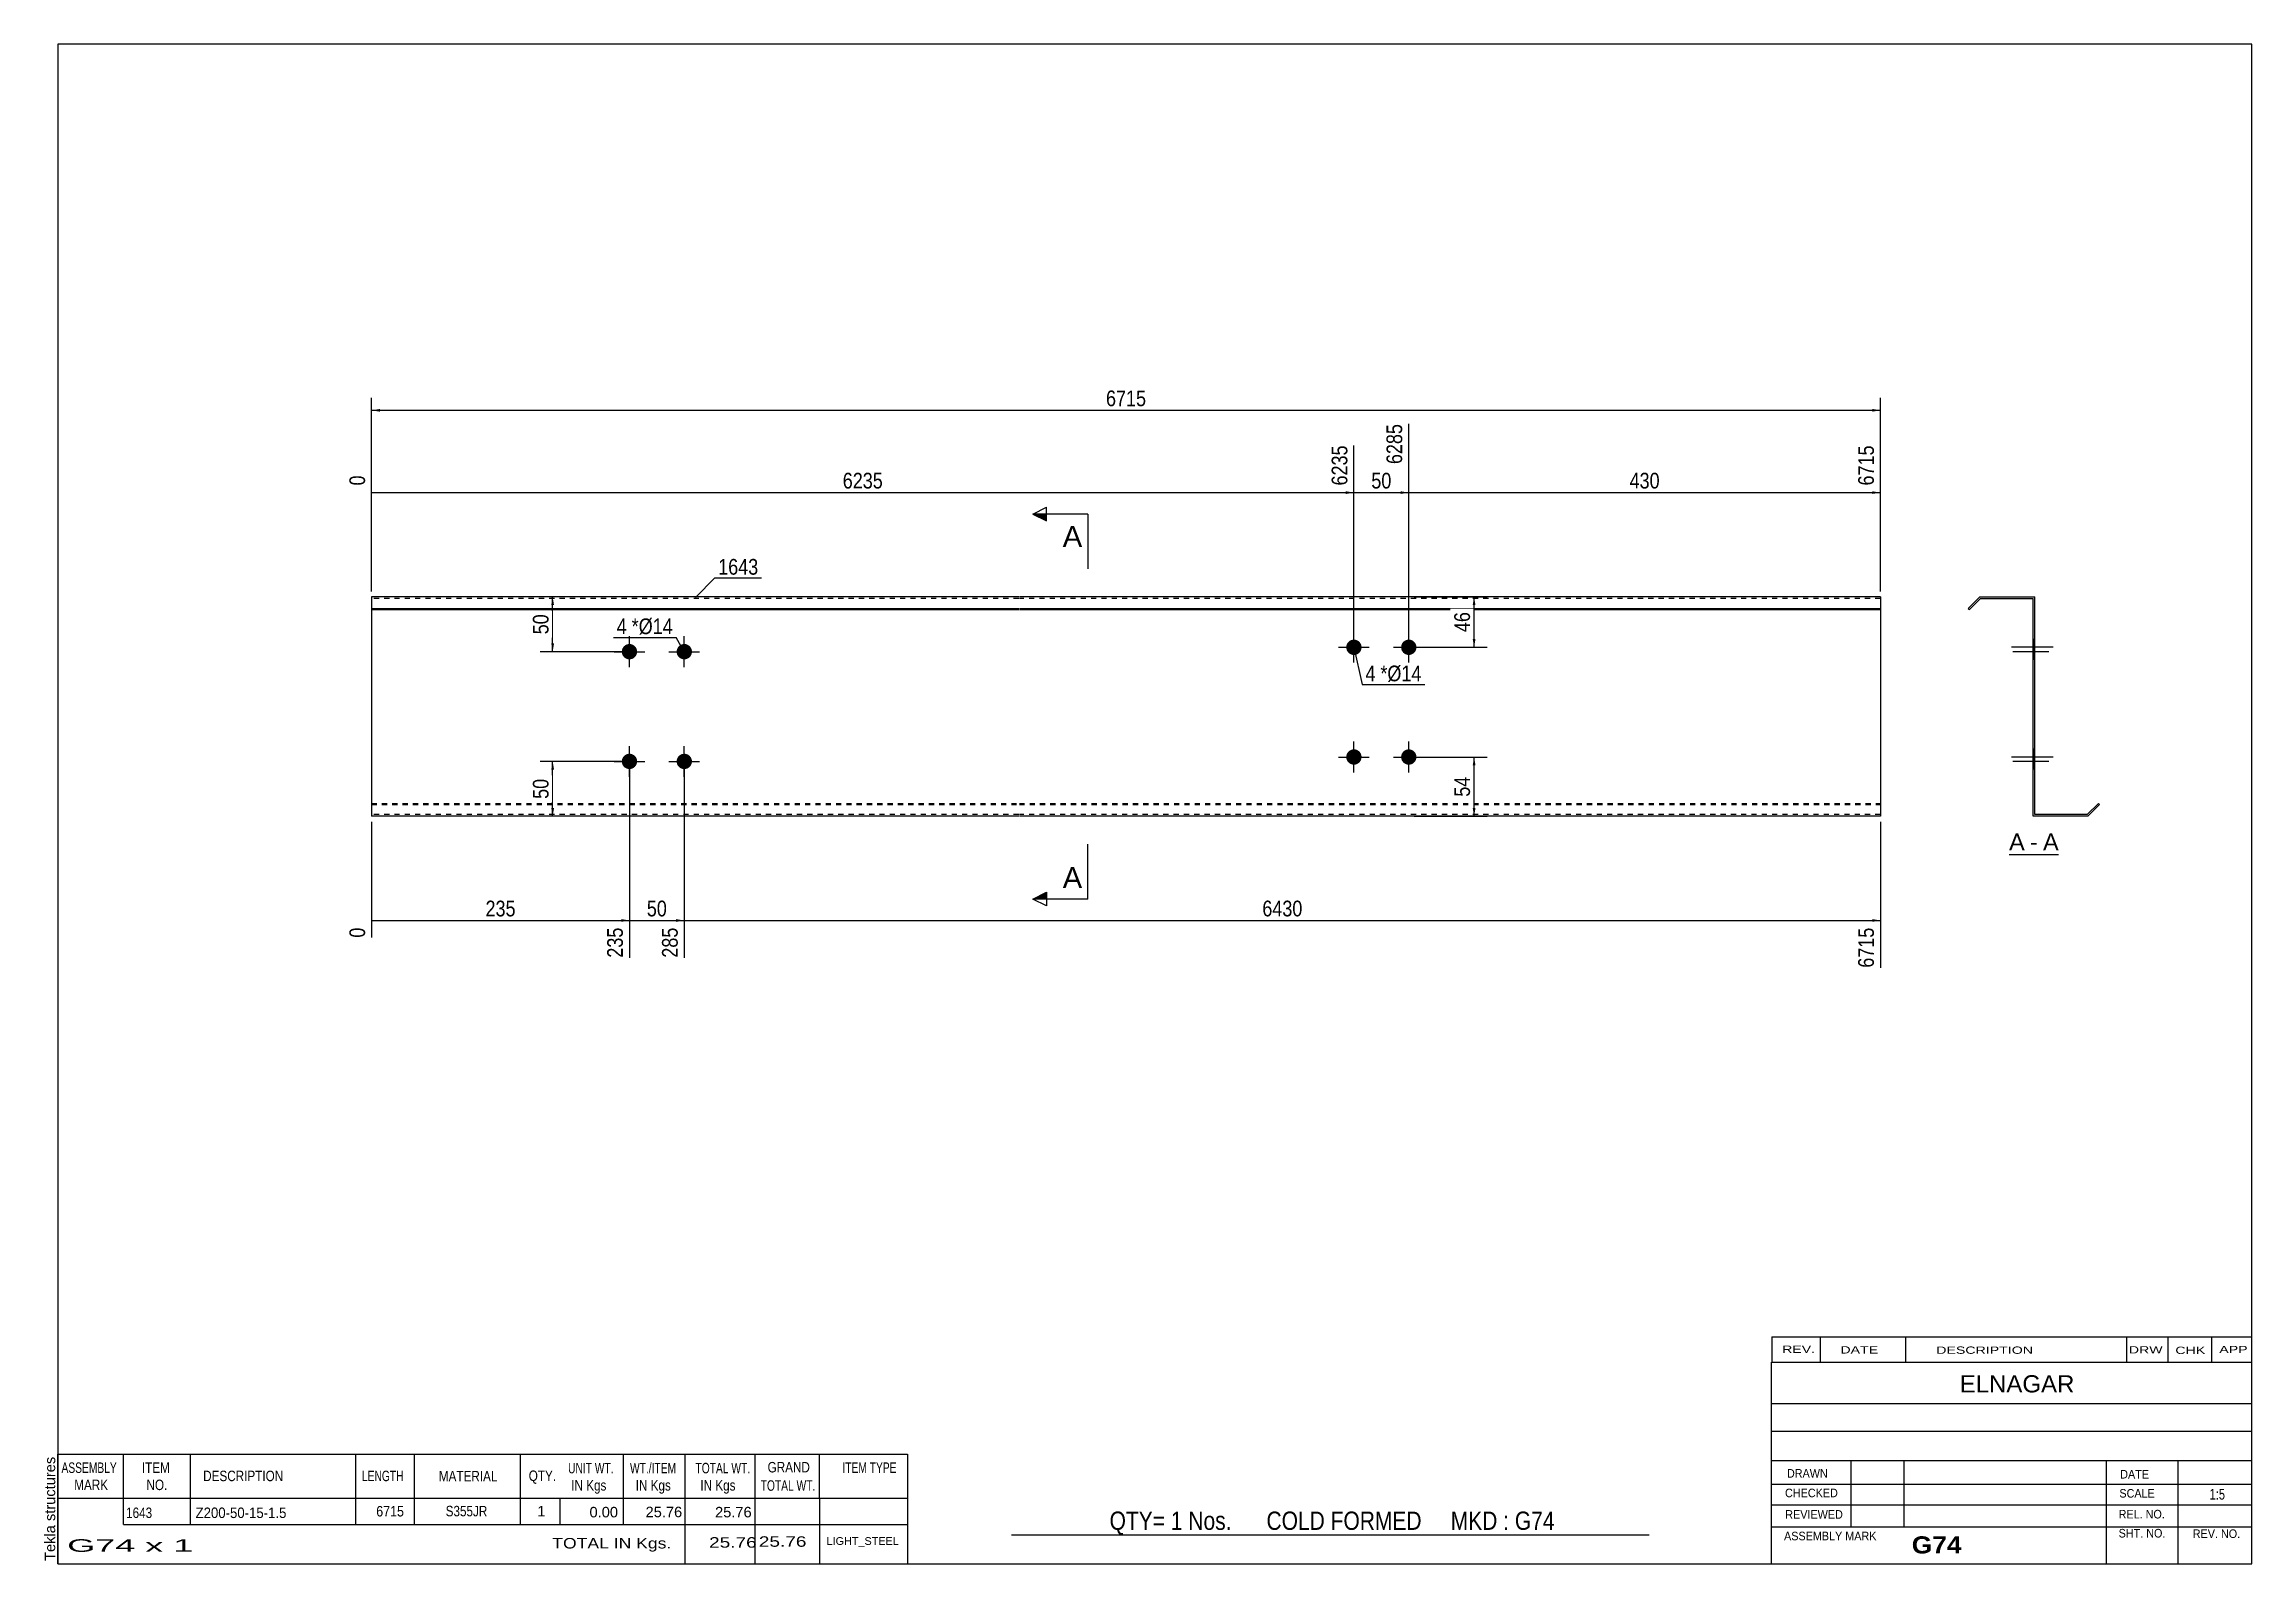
# Model space of a CAD drawing. Header units: millimetres. Extents: x -60 to 343, y -156 to 121.
import ezdxf

# ---------------------------------------------------------------- set-up
doc = ezdxf.new("R2010")
doc.units = ezdxf.units.MM
doc.linetypes.add('DXK_LINE_DOT1', pattern=[1.8814, 0.9407, -0.9407])
doc.styles.add('Arial', font='ARIAL.TTF', dxfattribs={"height": 0.2})
doc.styles.add('Arial Bold', font='ARIALBD.TTF', dxfattribs={"height": 0.2})
doc.styles.add('Arial Narrow', font='ARIALN.TTF', dxfattribs={"height": 0.2})

# ---------------------------------------------------------------- blocks, each defined once
blk = doc.blocks.new('Unknown-629093257-1433')
at = {"color": 5, "linetype": 'Continuous'}
for p, q in [((342.8, 120.75), (-57.2, 120.75)), ((-57.2, 120.75), (-57.2, -156.25)), ((342.8, -156.25), (342.8, 120.75)), ((-57.2, -156.25), (342.8, -156.25))]:
    blk.add_line(p, q, dxfattribs=at)
at = {"color": 174, "linetype": 'Continuous', "style": 'Arial'}
blk.add_text('Tekla structures', height=1.9102, rotation=90, dxfattribs=at).set_placement((-57.7, -155.75))
blk = doc.blocks.new('Unknown-629093257-12 - 1224')
at = {"color": 7, "linetype": 'Continuous'}
blk.add_line((298.54, -26.95), (307.57, -26.95), dxfattribs=at)
at = {"color": 0, "linetype": 'Continuous'}
blk.add_wipeout([(301.39, -26.2), (301.39, -23), (298.54, -23), (298.54, -26.2)], dxfattribs=at)
blk.add_wipeout([(303.77, -26.2), (303.77, -23), (302.35, -23), (302.35, -26.2)], dxfattribs=at)
at = {"color": 96, "linetype": 'Continuous', "style": 'Arial'}
blk.add_text('A', height=3.06, dxfattribs=at).set_placement((298.54, -26.2))
at = {"color": 0, "linetype": 'Continuous'}
blk.add_wipeout([(307.57, -26.2), (307.57, -23), (304.73, -23), (304.73, -26.2)], dxfattribs=at)
at = {"color": 96, "linetype": 'Continuous', "style": 'Arial'}
for s, p in [('A', (304.73, -26.2)), ('-', (302.35, -26.2))]:
    blk.add_text(s, height=3.06, dxfattribs=at).set_placement(p)
blk = doc.blocks.new('Part-629093257-1218 - 1203')
at = {"color": 2, "linetype": 'Continuous'}
for p, q in [((0, 20), (0, -20)), ((117.99, 20), (0, 20)), ((0, 17.88), (117.99, 17.88)), ((0, 17.67), (117.99, 17.67)), ((275.09, 20), (118.09, 20)), ((118.09, 17.88), (275.09, 17.88)), ((118.09, 17.67), (275.09, 17.67)), ((275.09, 20), (275.09, -20)), ((117.99, -20), (0, -20)), ((275.09, -20), (118.09, -20))]:
    blk.add_line(p, q, dxfattribs=at)
at = {"color": 7, "linetype": 'DXK_LINE_DOT1'}
for p, q in [((117.99, 19.7), (0, 19.7)), ((275.09, 19.7), (118.09, 19.7)), ((0, -17.67), (117.99, -17.67)), ((0, -17.88), (117.99, -17.88)), ((117.99, -19.7), (0, -19.7)), ((118.09, -17.67), (275.09, -17.67)), ((118.09, -17.88), (275.09, -17.88)), ((275.09, -19.7), (118.09, -19.7))]:
    blk.add_line(p, q, dxfattribs=at)
blk = doc.blocks.new('Bolt-629093257-1219 - 1203')
at = {"linetype": 'Continuous'}
for points in [[(177.69, 10.8, -1), (180.49, 10.8, -1)], [(187.69, 10.8, -1), (190.49, 10.8, -1)], [(177.69, -9.2, -1), (180.49, -9.2, -1)], [(187.69, -9.2, -1), (190.49, -9.2, -1)]]:
    blk.add_hatch(color=3, dxfattribs=at).paths.add_polyline_path(points)
at = {"color": 3, "linetype": 'Continuous'}
for p, q in [((179.09, 8), (179.09, 13.6)), ((189.09, 8), (189.09, 13.6)), ((176.29, 10.8), (181.89, 10.8)), ((186.29, 10.8), (191.89, 10.8)), ((179.09, -12), (179.09, -6.4)), ((189.09, -12), (189.09, -6.4)), ((176.29, -9.2), (181.89, -9.2)), ((186.29, -9.2), (191.89, -9.2))]:
    blk.add_line(p, q, dxfattribs=at)
blk = doc.blocks.new('Bolt-629093257-1220 - 1203')
at = {"linetype": 'Continuous'}
for points in [[(45.6, 10, -1), (48.4, 10, -1)], [(55.6, 10, -1), (58.4, 10, -1)], [(45.6, -10, -1), (48.4, -10, -1)], [(55.6, -10, -1), (58.4, -10, -1)]]:
    blk.add_hatch(color=3, dxfattribs=at).paths.add_polyline_path(points)
at = {"color": 3, "linetype": 'Continuous'}
for p, q in [((47, 7.2), (47, 12.8)), ((57, 7.2), (57, 12.8)), ((44.2, 10), (49.8, 10)), ((54.2, 10), (59.8, 10)), ((47, -12.8), (47, -7.2)), ((57, -12.8), (57, -7.2)), ((44.2, -10), (49.8, -10)), ((54.2, -10), (59.8, -10))]:
    blk.add_line(p, q, dxfattribs=at)
blk = doc.blocks.new('Part-629093257-1226 - 1224')
at = {"color": 2, "linetype": 'Continuous'}
for p, q in [((293.21, 20), (291.09, 17.88)), ((291.09, 17.88), (291.3, 17.67)), ((291.3, 17.67), (293.33, 19.7)), ((293.21, 20), (303.21, 20)), ((293.33, 19.7), (302.91, 19.7)), ((302.91, -20), (302.91, 19.7)), ((303.21, -19.7), (303.21, 20)), ((312.91, -20), (302.91, -20)), ((312.78, -19.7), (303.21, -19.7)), ((312.78, -19.7), (314.82, -17.67)), ((312.91, -20), (315.03, -17.88)), ((315.03, -17.88), (314.82, -17.67))]:
    blk.add_line(p, q, dxfattribs=at)
blk = doc.blocks.new('Bolt-629093257-1227 - 1224')
at = {"linetype": 'Continuous'}
for points in [[(302.91, 12.2), (302.91, 9.4), (303.21, 9.4), (303.21, 12.2)], [(302.91, 12.2), (302.91, 9.4), (303.21, 9.4), (303.21, 12.2)], [(302.91, -7.8), (302.91, -10.6), (303.21, -10.6), (303.21, -7.8)], [(302.91, -7.8), (302.91, -10.6), (303.21, -10.6), (303.21, -7.8)]]:
    blk.add_hatch(color=3, dxfattribs=at).paths.add_polyline_path(points)
at = {"color": 3, "linetype": 'Continuous'}
for p, q in [((303.21, 12.2), (302.91, 12.2)), ((303.21, 12.2), (302.91, 12.2)), ((306.56, 10.8), (298.96, 10.8)), ((306.56, 10.8), (298.96, 10.8)), ((303.21, 9.4), (302.91, 9.4)), ((303.21, 9.4), (302.91, 9.4)), ((303.21, -7.8), (302.91, -7.8)), ((303.21, -7.8), (302.91, -7.8)), ((306.56, -9.2), (298.96, -9.2)), ((306.56, -9.2), (298.96, -9.2)), ((303.21, -10.6), (302.91, -10.6)), ((303.21, -10.6), (302.91, -10.6))]:
    blk.add_line(p, q, dxfattribs=at)
blk = doc.blocks.new('Bolt-629093257-1228 - 1224')
at = {"linetype": 'Continuous'}
for points in [[(302.91, 11.4), (302.91, 8.6), (303.21, 8.6), (303.21, 11.4)], [(302.91, 11.4), (302.91, 8.6), (303.21, 8.6), (303.21, 11.4)], [(302.91, -8.6), (302.91, -11.4), (303.21, -11.4), (303.21, -8.6)], [(302.91, -8.6), (302.91, -11.4), (303.21, -11.4), (303.21, -8.6)]]:
    blk.add_hatch(color=3, dxfattribs=at).paths.add_polyline_path(points)
at = {"color": 3, "linetype": 'Continuous'}
for p, q in [((305.81, 10), (299.21, 10)), ((305.81, 10), (299.21, 10)), ((303.21, 11.4), (302.91, 11.4)), ((303.21, 11.4), (302.91, 11.4)), ((303.21, 8.6), (302.91, 8.6)), ((303.21, 8.6), (302.91, 8.6)), ((305.81, -10), (299.21, -10)), ((305.81, -10), (299.21, -10)), ((303.21, -8.6), (302.91, -8.6)), ((303.21, -8.6), (302.91, -8.6)), ((303.21, -11.4), (302.91, -11.4)), ((303.21, -11.4), (302.91, -11.4))]:
    blk.add_line(p, q, dxfattribs=at)
blk = doc.blocks.new('StraightDimension-629093257-1235 - 1203')
at = {"linetype": 'Continuous'}
blk.add_hatch(color=7, dxfattribs=at).paths.add_polyline_path([(273.59, 39.25), (275.09, 39), (273.59, 38.75)])
at = {"color": 7, "linetype": 'Continuous'}
for p, q in [((189.09, 11.8), (189.09, 51.51)), ((275.09, 21), (275.09, 47.61)), ((189.09, 39), (275.09, 39))]:
    blk.add_line(p, q, dxfattribs=at)
at = {"color": 0, "linetype": 'Continuous'}
blk.add_wipeout([(274.49, 48.21), (270.29, 48.21), (270.29, 39.7), (274.49, 39.7)], dxfattribs=at)
at = {"color": 0}
blk.add_wipeout([(235.43, 39.15), (235.43, 43.35), (228.75, 43.35), (228.75, 39.15)], dxfattribs=at)
at = {"color": 3, "linetype": 'Continuous', "style": 'Arial Narrow'}
blk.add_text('6715', height=2.863, rotation=90.0002, dxfattribs=at).set_placement((273.89, 40.3))
at = {"color": 3, "style": 'Arial Narrow'}
blk.add_text('430', height=2.863, dxfattribs=at).set_placement((229.35, 39.75))
blk = doc.blocks.new('StraightDimension-629093257-1236 - 1203')
at = {"linetype": 'Continuous'}
blk.add_hatch(color=7, dxfattribs=at).paths.add_polyline_path([(187.59, 39.25), (189.09, 39), (187.59, 38.75)])
at = {"color": 7, "linetype": 'Continuous'}
for p, q in [((189.09, 11.8), (189.09, 51.51)), ((179.09, 11.8), (179.09, 47.61)), ((179.09, 39), (189.09, 39))]:
    blk.add_line(p, q, dxfattribs=at)
at = {"color": 0}
blk.add_wipeout([(186.52, 39.15), (186.52, 43.35), (181.66, 43.35), (181.66, 39.15)], dxfattribs=at)
at = {"color": 0, "linetype": 'Continuous'}
blk.add_wipeout([(188.49, 52.11), (184.29, 52.11), (184.29, 43.6), (188.49, 43.6)], dxfattribs=at)
at = {"color": 3, "linetype": 'Continuous', "style": 'Arial Narrow'}
blk.add_text('6285', height=2.863, rotation=90.0002, dxfattribs=at).set_placement((187.89, 44.2))
at = {"color": 3, "style": 'Arial Narrow'}
blk.add_text('50', height=2.863, dxfattribs=at).set_placement((182.26, 39.75))
blk = doc.blocks.new('StraightDimension-629093257-1237 - 1203')
at = {"linetype": 'Continuous'}
blk.add_hatch(color=7, dxfattribs=at).paths.add_polyline_path([(177.59, 39.25), (179.09, 39), (177.59, 38.75)])
at = {"color": 7, "linetype": 'Continuous'}
for p, q in [((179.09, 11.8), (179.09, 47.61)), ((0, 21), (0, 42.13)), ((0, 39), (179.09, 39))]:
    blk.add_line(p, q, dxfattribs=at)
at = {"color": 0, "linetype": 'Continuous'}
for points in [[(178.49, 48.21), (174.29, 48.21), (174.29, 39.7), (178.49, 39.7)], [(-0.6, 42.73), (-4.8, 42.73), (-4.8, 39.7), (-0.6, 39.7)]]:
    blk.add_wipeout(points, dxfattribs=at)
at = {"color": 0}
blk.add_wipeout([(93.8, 39.15), (93.8, 43.35), (85.29, 43.35), (85.29, 39.15)], dxfattribs=at)
at = {"color": 3, "linetype": 'Continuous', "style": 'Arial Narrow'}
for s, height, p in [('6235', 2.863, (177.89, 40.3)), ('0', 2.86, (-1.2, 40.3))]:
    blk.add_text(s, height=height, rotation=90.0002, dxfattribs=at).set_placement(p)
at = {"color": 3, "style": 'Arial Narrow'}
blk.add_text('6235', height=2.863, dxfattribs=at).set_placement((85.89, 39.75))
blk = doc.blocks.new('StraightDimension-629093257-1248 - 1203')
at = {"linetype": 'Continuous'}
blk.add_hatch(color=7, dxfattribs=at).paths.add_polyline_path([(273.59, -38.75), (275.09, -39), (273.59, -39.25)])
at = {"color": 7, "linetype": 'Continuous'}
for p, q in [((57, -11), (57, -45.78)), ((275.09, -21), (275.09, -47.61)), ((57, -39), (275.09, -39))]:
    blk.add_line(p, q, dxfattribs=at)
at = {"color": 0}
blk.add_wipeout([(170.3, -38.85), (170.3, -34.65), (161.79, -34.65), (161.79, -38.85)], dxfattribs=at)
at = {"color": 0, "linetype": 'Continuous'}
blk.add_wipeout([(274.49, -39.7), (270.29, -39.7), (270.29, -48.21), (274.49, -48.21)], dxfattribs=at)
at = {"color": 3, "style": 'Arial Narrow'}
blk.add_text('6430', height=2.863, dxfattribs=at).set_placement((162.39, -38.25))
at = {"color": 3, "linetype": 'Continuous', "style": 'Arial Narrow'}
blk.add_text('6715', height=2.863, rotation=90.0002, dxfattribs=at).set_placement((273.89, -47.61))
blk = doc.blocks.new('StraightDimension-629093257-1249 - 1203')
at = {"linetype": 'Continuous'}
blk.add_hatch(color=7, dxfattribs=at).paths.add_polyline_path([(55.5, -38.75), (57, -39), (55.5, -39.25)])
at = {"color": 7, "linetype": 'Continuous'}
for p, q in [((47, -11), (47, -45.78)), ((57, -11), (57, -45.78)), ((47, -39), (57, -39))]:
    blk.add_line(p, q, dxfattribs=at)
at = {"color": 0}
blk.add_wipeout([(54.43, -38.85), (54.43, -34.65), (49.57, -34.65), (49.57, -38.85)], dxfattribs=at)
at = {"color": 0, "linetype": 'Continuous'}
blk.add_wipeout([(56.4, -39.7), (52.2, -39.7), (52.2, -46.38), (56.4, -46.38)], dxfattribs=at)
at = {"color": 3, "style": 'Arial Narrow'}
blk.add_text('50', height=2.863, dxfattribs=at).set_placement((50.17, -38.25))
at = {"color": 3, "linetype": 'Continuous', "style": 'Arial Narrow'}
blk.add_text('285', height=2.863, rotation=90.0002, dxfattribs=at).set_placement((55.8, -45.78))
blk = doc.blocks.new('StraightDimension-629093257-1250 - 1203')
at = {"linetype": 'Continuous'}
blk.add_hatch(color=7, dxfattribs=at).paths.add_polyline_path([(45.5, -38.75), (47, -39), (45.5, -39.25)])
at = {"color": 7, "linetype": 'Continuous'}
for p, q in [((47, -11), (47, -45.78)), ((0, -21), (0, -42.13)), ((0, -39), (47, -39))]:
    blk.add_line(p, q, dxfattribs=at)
at = {"color": 0}
blk.add_wipeout([(26.84, -38.85), (26.84, -34.65), (20.16, -34.65), (20.16, -38.85)], dxfattribs=at)
at = {"color": 0, "linetype": 'Continuous'}
for points in [[(-0.6, -39.7), (-4.8, -39.7), (-4.8, -42.73), (-0.6, -42.73)], [(46.4, -39.7), (42.2, -39.7), (42.2, -46.38), (46.4, -46.38)]]:
    blk.add_wipeout(points, dxfattribs=at)
at = {"color": 3, "style": 'Arial Narrow'}
blk.add_text('235', height=2.863, dxfattribs=at).set_placement((20.76, -38.25))
at = {"color": 3, "linetype": 'Continuous', "style": 'Arial Narrow'}
for s, height, p in [('0', 2.86, (-1.2, -42.13)), ('235', 2.863, (45.8, -45.78))]:
    blk.add_text(s, height=height, rotation=90.0002, dxfattribs=at).set_placement(p)
blk = doc.blocks.new('StraightDimension-629093257-1260 - 1203')
at = {"linetype": 'Continuous'}
for points in [[(200.75, 18.5), (201, 20), (201.25, 18.5)], [(201.25, 12.3), (201, 10.8), (200.75, 12.3)]]:
    blk.add_hatch(color=7, dxfattribs=at).paths.add_polyline_path(points)
at = {"color": 7, "linetype": 'Continuous'}
for p, q in [((190.09, 20), (203.4, 20)), ((201, 10.8), (201, 20)), ((190.09, 10.8), (203.4, 10.8))]:
    blk.add_line(p, q, dxfattribs=at)
at = {"color": 0}
blk.add_wipeout([(200.85, 17.83), (196.65, 17.83), (196.65, 12.97), (200.85, 12.97)], dxfattribs=at)
at = {"color": 3, "style": 'Arial Narrow'}
blk.add_text('46', height=2.863, rotation=90.0002, dxfattribs=at).set_placement((200.25, 13.57))
blk = doc.blocks.new('StraightDimension-629093257-1265 - 1203')
at = {"linetype": 'Continuous'}
for points in [[(200.75, -10.7), (201, -9.2), (201.25, -10.7)], [(201.25, -18.5), (201, -20), (200.75, -18.5)]]:
    blk.add_hatch(color=7, dxfattribs=at).paths.add_polyline_path(points)
at = {"color": 7, "linetype": 'Continuous'}
for p, q in [((190.09, -9.2), (203.4, -9.2)), ((201, -20), (201, -9.2)), ((190.09, -20), (203.4, -20))]:
    blk.add_line(p, q, dxfattribs=at)
at = {"color": 0}
blk.add_wipeout([(200.85, -12.17), (196.65, -12.17), (196.65, -17.03), (200.85, -17.03)], dxfattribs=at)
at = {"color": 3, "style": 'Arial Narrow'}
blk.add_text('54', height=2.863, rotation=90.0002, dxfattribs=at).set_placement((200.25, -16.43))
blk = doc.blocks.new('StraightDimension-629093257-1270 - 1203')
at = {"linetype": 'Continuous'}
for points in [[(32.75, 18.5), (33, 20), (33.25, 18.5)], [(33.25, 11.5), (33, 10), (32.75, 11.5)]]:
    blk.add_hatch(color=7, dxfattribs=at).paths.add_polyline_path(points)
at = {"color": 7, "linetype": 'Continuous'}
for p, q in [((46, 20), (30.75, 20)), ((33, 10), (33, 20)), ((46, 10), (30.75, 10))]:
    blk.add_line(p, q, dxfattribs=at)
at = {"color": 0}
blk.add_wipeout([(32.85, 17.43), (28.65, 17.43), (28.65, 12.57), (32.85, 12.57)], dxfattribs=at)
at = {"color": 3, "style": 'Arial Narrow'}
blk.add_text('50', height=2.863, rotation=90.0002, dxfattribs=at).set_placement((32.25, 13.17))
blk = doc.blocks.new('StraightDimension-629093257-1275 - 1203')
at = {"linetype": 'Continuous'}
for points in [[(32.75, -11.5), (33, -10), (33.25, -11.5)], [(33.25, -18.5), (33, -20), (32.75, -18.5)]]:
    blk.add_hatch(color=7, dxfattribs=at).paths.add_polyline_path(points)
at = {"color": 7, "linetype": 'Continuous'}
for p, q in [((46, -10), (30.75, -10)), ((33, -20), (33, -10)), ((46, -20), (30.75, -20))]:
    blk.add_line(p, q, dxfattribs=at)
at = {"color": 0}
blk.add_wipeout([(32.85, -12.57), (28.65, -12.57), (28.65, -17.43), (32.85, -17.43)], dxfattribs=at)
at = {"color": 3, "style": 'Arial Narrow'}
blk.add_text('50', height=2.863, rotation=90.0002, dxfattribs=at).set_placement((32.25, -16.83))
blk = doc.blocks.new('StraightDimension-629093257-1280 - 1203')
at = {"linetype": 'Continuous'}
for points in [[(1.5, 53.75), (0, 54), (1.5, 54.25)], [(273.59, 54.25), (275.09, 54), (273.59, 53.75)]]:
    blk.add_hatch(color=7, dxfattribs=at).paths.add_polyline_path(points)
at = {"color": 7, "linetype": 'Continuous'}
for p, q in [((0, 21), (0, 56.25)), ((0, 54), (275.09, 54)), ((275.09, 21), (275.09, 56.25))]:
    blk.add_line(p, q, dxfattribs=at)
at = {"color": 0}
blk.add_wipeout([(141.8, 54.15), (141.8, 58.35), (133.29, 58.35), (133.29, 54.15)], dxfattribs=at)
at = {"color": 3, "style": 'Arial Narrow'}
blk.add_text('6715', height=2.863, dxfattribs=at).set_placement((133.89, 54.75))
blk = doc.blocks.new('CBS_REVISION-629093257-1449')
at = {"color": 7, "linetype": 'Continuous'}
for p, q in [((255.29, -114.87), (342.79, -114.87)), ((255.29, -114.87), (255.29, -119.5)), ((264.09, -114.87), (264.09, -119.5)), ((279.68, -114.87), (279.68, -119.44)), ((319.94, -114.87), (319.94, -119.5)), ((327.48, -114.87), (327.48, -119.5)), ((335.43, -114.87), (335.43, -119.5)), ((255.29, -119.5), (342.79, -119.5))]:
    blk.add_line(p, q, dxfattribs=at)
at = {"color": 7, "style": 'Arial Narrow', "width": 1.7}
for s, height, p in [('REV.', 1.326, (257.15, -117.82)), ('DATE', 1.326, (267.78, -117.94)), ('DESCRIPTION', 1.3257, (285.26, -117.99)), ('DRW', 1.326, (320.37, -117.93)), ('CHK', 1.326, (328.86, -118.02)), ('APP', 1.326, (336.86, -117.87))]:
    blk.add_text(s, height=height, dxfattribs=at).set_placement(p)
blk = doc.blocks.new('CBS_BOM-629093257-1446')
at = {"color": 7, "linetype": 'Continuous'}
for p, q in [((-57.23, -144.28), (-57.23, -136.28)), ((-57.23, -136.28), (97.69, -136.28)), ((-45.23, -144.28), (-45.23, -136.28)), ((-33.04, -144.28), (-33.04, -136.28)), ((-2.88, -144.28), (-2.88, -136.28)), ((7.8, -144.28), (7.8, -136.28)), ((27.12, -144.28), (27.12, -136.28)), ((45.92, -144.28), (45.92, -136.28)), ((57.13, -144.28), (57.13, -136.28)), ((69.92, -144.28), (69.92, -136.28)), ((81.67, -144.28), (81.67, -136.28)), ((97.69, -136.29), (97.69, -144.27)), ((-57.23, -144.28), (97.69, -144.28)), ((-57.23, -149.08), (-57.23, -144.28)), ((-45.23, -149.08), (-45.23, -144.28)), ((-33.04, -149.08), (-33.04, -144.28)), ((-2.88, -149.08), (-2.88, -144.28)), ((7.8, -149.08), (7.8, -144.28)), ((27.12, -149.08), (27.12, -144.28)), ((34.38, -149.08), (34.38, -144.28)), ((45.92, -149.08), (45.92, -144.28)), ((57.13, -149.08), (57.13, -144.28)), ((69.92, -149.08), (69.92, -144.28)), ((81.69, -149.08), (81.69, -144.28)), ((97.69, -144.28), (97.69, -149.08)), ((-57.23, -156.28), (-57.23, -149.1)), ((-45.23, -149.08), (97.69, -149.08)), ((57.13, -156.28), (57.13, -149.1)), ((69.92, -156.28), (69.92, -149.1)), ((81.73, -156.28), (81.73, -149.1)), ((97.69, -149.08), (97.69, -156.28)), ((-57.23, -156.28), (97.69, -156.28))]:
    blk.add_line(p, q, dxfattribs=at)
at = {"color": 3, "linetype": 'Continuous', "style": 'Arial'}
for s, height, width, p in [('ASSEMBLY', 1.91, 0.7, (-56.55, -139.71)), ('ITEM', 1.91, 0.8, (-41.9, -139.71)), ('DESCRIPTION', 1.9102, 0.8, (-30.72, -141.21)), ('LENGTH', 1.91, 0.7, (-1.77, -141.21)), ('MATERIAL', 1.91, 0.8, (12.25, -141.26)), ('QTY.', 1.91, 0.8, (28.64, -141.18)), ('UNIT WT.', 1.91, 0.7, (35.81, -139.78)), ('WT./ITEM', 1.91, 0.7, (47.1, -139.78)), ('TOTAL WT.', 1.91, 0.7, (59.04, -139.78)), ('GRAND', 1.91, 0.8, (72.19, -139.62)), ('ITEM TYPE', 1.91, 0.7, (85.83, -139.7)), ('MARK', 1.91, 0.8, (-54.23, -142.84)), ('NO.', 1.91, 0.8, (-41.05, -142.84)), ('IN Kgs', 1.91, 0.8, (36.39, -142.92)), ('IN Kgs', 1.91, 0.8, (48.14, -142.92)), ('IN Kgs', 1.91, 0.8, (59.93, -142.92)), ('TOTAL WT.', 1.91, 0.7, (70.93, -142.96))]:
    blk.add_text(s, height=height, dxfattribs=dict(at, width=width)).set_placement(p)
at = {"color": 7, "linetype": 'Continuous', "style": 'Arial'}
for s, height, width, p in [('1643', 1.91, 0.8, (-44.77, -147.93)), ('Z200-50-15-1.5', 1.9102, 0.9, (-32.1, -147.93)), ('6715', 1.91, 0.85, (0.84, -147.65)), ('S355JR', 1.91, 0.8, (13.49, -147.62))]:
    blk.add_text(s, height=height, dxfattribs=dict(at, width=width)).set_placement(p)
for s, p in [('1', (30.21, -147.62)), ('0.00', (39.72, -147.81)), ('25.76', (49.94, -147.78)), ('25.76', (62.61, -147.81))]:
    blk.add_text(s, height=1.91, dxfattribs=at).set_placement(p)
at = {"color": 6, "linetype": 'Continuous', "style": 'Arial'}
for s, height, width, p in [('G74 x 1', 2.292, 2.05, (-55.51, -154.09)), ('TOTAL IN Kgs.', 1.9102, 1.2, (32.93, -153.48)), ('25.76', 1.91, 1.3, (61.52, -153.33)), ('25.76', 1.91, 1.3, (70.59, -153.17))]:
    blk.add_text(s, height=height, dxfattribs=dict(at, width=width)).set_placement(p)
blk.add_text('LIGHT_STEEL', height=1.4135, dxfattribs=at).set_placement((82.94, -152.83))
blk = doc.blocks.new('CBS_CALLOFF-629093257-1447')
at = {"color": 7, "linetype": 'Continuous'}
blk.add_line((116.68, -150.98), (232.91, -151), dxfattribs=at)
at = {"color": 3, "linetype": 'Continuous', "style": 'Arial Narrow'}
blk.add_text('QTY= 1 Nos.      COLD FORMED     MKD : G74', height=3.3405, dxfattribs=at).set_placement((134.54, -150.09))
blk = doc.blocks.new('CBS_NAME_BLOG-629093257-1448')
at = {"color": 7, "linetype": 'Continuous'}
for p, q in [((255.21, -119.5), (342.73, -119.5)), ((255.21, -156.21), (255.21, -119.5)), ((255.21, -127.04), (342.73, -127.04)), ((255.28, -132.09), (342.8, -132.09)), ((255.21, -137.46), (342.73, -137.46)), ((269.73, -149.57), (269.73, -137.47)), ((279.42, -149.54), (279.42, -137.47)), ((316.33, -156.21), (316.33, -137.48)), ((329.38, -156.21), (329.38, -137.47)), ((255.22, -141.76), (342.8, -141.74)), ((255.21, -145.51), (342.73, -145.51)), ((255.21, -149.55), (342.73, -149.55)), ((255.21, -156.25), (342.8, -156.25))]:
    blk.add_line(p, q, dxfattribs=at)
at = {"color": 3, "linetype": 'Continuous', "style": 'Arial'}
blk.add_text('ELNAGAR', height=3.133, dxfattribs=at).set_placement((289.53, -125.03))
at = {"color": 3, "linetype": 'Continuous'}
for s, height, style, width, p in [('DRAWN', 1.566, 'Arial', 0.9, (258.04, -140.57)), ('DATE', 1.566, 'Arial', 0.9, (318.8, -140.73)), ('CHECKED', 1.566, 'Arial', 0.9, (257.69, -144.14)), ('SCALE', 1.566, 'Arial', 0.9, (318.65, -144.21)), ('1:5', 1.957, 'Arial Narrow', 0.9, (335.1, -144.57)), ('REVIEWED', 1.566, 'Arial', 0.9, (257.73, -148.06)), ('REL. NO.', 1.566, 'Arial', 0.9, (318.51, -148.01)), ('ASSEMBLY MARK', 1.5663, 'Arial', 0.9, (257.51, -151.99)), ('G74', 3.131, 'Arial Bold', 1.1, (280.79, -154.39)), ('SHT. NO.', 1.566, 'Arial', 0.9, (318.51, -151.48)), ('REV. NO.', 1.566, 'Arial', 0.9, (332.03, -151.57))]:
    blk.add_text(s, height=height, dxfattribs=dict(at, style=style, width=width)).set_placement(p)
blk = doc.blocks.new('Mark-629093257-1289 - 1203')
at = {"color": 0}
blk.add_wipeout([(183.02, 4.6), (183.02, 7.6), (181.19, 7.6), (181.19, 4.6)], dxfattribs=at)
blk.add_wipeout([(183.02, 4.6), (183.02, 7.6), (181.19, 7.6), (181.19, 4.6)], dxfattribs=at)
at = {"color": 7, "linetype": 'Continuous'}
blk.add_line((179.09, 10.8), (180.59, 4), dxfattribs=at)
at = {"color": 0}
blk.add_wipeout([(185.19, 4.6), (185.19, 7.6), (183.92, 7.6), (183.92, 4.6)], dxfattribs=at)
blk.add_wipeout([(185.19, 4.6), (185.19, 7.6), (183.92, 7.6), (183.92, 4.6)], dxfattribs=at)
at = {"color": 3, "style": 'Arial Narrow'}
blk.add_text('4', height=2.86, dxfattribs=at).set_placement((181.19, 4.6))
at = {"color": 0}
blk.add_wipeout([(191.41, 4.6), (191.41, 7.6), (185.19, 7.6), (185.19, 4.6)], dxfattribs=at)
blk.add_wipeout([(191.41, 4.6), (191.41, 7.6), (185.19, 7.6), (185.19, 4.6)], dxfattribs=at)
at = {"color": 7, "linetype": 'Continuous'}
blk.add_line((180.59, 4), (192.01, 4), dxfattribs=at)
at = {"color": 3, "style": 'Arial Narrow'}
for s, height, p in [('*', 2.86, (183.92, 4.6)), ('Ø14', 2.863, (185.19, 4.6))]:
    blk.add_text(s, height=height, dxfattribs=at).set_placement(p)
blk = doc.blocks.new('Mark-629093257-1283 - 1203')
at = {"color": 0}
blk.add_wipeout([(70.49, 24.04), (70.49, 27.04), (63.18, 27.04), (63.18, 24.04)], dxfattribs=at)
blk.add_wipeout([(70.49, 24.04), (70.49, 27.04), (63.18, 27.04), (63.18, 24.04)], dxfattribs=at)
at = {"color": 7, "linetype": 'Continuous'}
for p, q in [((59.05, 19.9), (62.58, 23.44)), ((62.58, 23.44), (71.09, 23.44))]:
    blk.add_line(p, q, dxfattribs=at)
at = {"color": 3, "style": 'Arial Narrow'}
blk.add_text('1643', height=2.863, dxfattribs=at).set_placement((63.18, 24.04))
blk = doc.blocks.new('Mark-629093257-1290 - 1203')
at = {"color": 0}
blk.add_wipeout([(46.51, 13.2), (46.51, 16.2), (44.68, 16.2), (44.68, 13.2)], dxfattribs=at)
blk.add_wipeout([(46.51, 13.2), (46.51, 16.2), (44.68, 16.2), (44.68, 13.2)], dxfattribs=at)
blk.add_wipeout([(48.69, 13.2), (48.69, 16.2), (47.41, 16.2), (47.41, 13.2)], dxfattribs=at)
blk.add_wipeout([(48.69, 13.2), (48.69, 16.2), (47.41, 16.2), (47.41, 13.2)], dxfattribs=at)
at = {"color": 3, "style": 'Arial Narrow'}
blk.add_text('4', height=2.86, dxfattribs=at).set_placement((44.68, 13.2))
at = {"color": 0}
blk.add_wipeout([(54.9, 13.2), (54.9, 16.2), (48.69, 16.2), (48.69, 13.2)], dxfattribs=at)
blk.add_wipeout([(54.9, 13.2), (54.9, 16.2), (48.69, 16.2), (48.69, 13.2)], dxfattribs=at)
at = {"color": 7, "linetype": 'Continuous'}
for p in [(44.08, 12.6), (57, 10)]:
    blk.add_line(p, (55.5, 12.6), dxfattribs=at)
at = {"color": 3, "style": 'Arial Narrow'}
for s, height, p in [('Ø14', 2.863, (48.69, 13.2)), ('*', 2.86, (47.41, 13.2))]:
    blk.add_text(s, height=height, dxfattribs=at).set_placement(p)
blk = doc.blocks.new('SectionMark-629093257-1233 - 1203')
at = {"linetype": 'Continuous'}
for points in [[(123.05, 35.1), (123.05, 33.85), (120.55, 35.1)], [(123.05, -33.85), (123.05, -35.1), (120.55, -35.1)]]:
    blk.add_hatch(color=30, dxfattribs=at).paths.add_polyline_path(points)
at = {"color": 30, "linetype": 'Continuous'}
for p, q in [((120.55, 35.1), (123.05, 36.35)), ((123.05, 33.85), (123.05, 36.35)), ((120.55, 35.1), (123.05, 33.85)), ((120.55, -35.1), (123.05, -33.85)), ((123.05, -36.35), (120.55, -35.1)), ((123.05, -33.85), (123.05, -36.35))]:
    blk.add_line(p, q, dxfattribs=at)
at = {"color": 0, "linetype": 'Continuous'}
for points in [[(129.55, 29.1), (129.55, 33.1), (125.99, 33.1), (125.99, 29.1)], [(129.55, -33.1), (129.55, -29.1), (125.99, -29.1), (125.99, -33.1)]]:
    blk.add_wipeout(points, dxfattribs=at)
at = {"color": 30, "linetype": 'Continuous'}
for p, q in [((130.55, 35.1), (120.55, 35.1)), ((130.55, 35.1), (130.55, 25.1)), ((130.55, -35.1), (130.55, -25.1)), ((130.55, -35.1), (120.55, -35.1))]:
    blk.add_line(p, q, dxfattribs=at)
at = {"color": 96, "linetype": 'Continuous', "style": 'Arial'}
for p in [(125.99, 29.1), (125.99, -33.1)]:
    blk.add_text('A', height=3.82, dxfattribs=at).set_placement(p)

msp = doc.modelspace()

# ---------------------------------------------------------------- block references
for name in ['Unknown-629093257-1433', 'Part-629093257-1218 - 1203', 'Part-629093257-1226 - 1224', 'Bolt-629093257-1220 - 1203', 'Bolt-629093257-1219 - 1203', 'Bolt-629093257-1227 - 1224', 'Bolt-629093257-1228 - 1224', 'CBS_REVISION-629093257-1449', 'CBS_NAME_BLOG-629093257-1448', 'CBS_BOM-629093257-1446', 'CBS_CALLOFF-629093257-1447']:
    msp.add_blockref(name, (0, 0))

# ---------------------------------------------------------------- next in the draw order: block references
for name in ['StraightDimension-629093257-1235 - 1203', 'StraightDimension-629093257-1248 - 1203', 'Unknown-629093257-12 - 1224']:
    msp.add_blockref(name, (0, 0))

# ---------------------------------------------------------------- next in the draw order: block references
for name in ['StraightDimension-629093257-1236 - 1203', 'StraightDimension-629093257-1249 - 1203', 'StraightDimension-629093257-1265 - 1203']:
    msp.add_blockref(name, (0, 0))

# ---------------------------------------------------------------- next in the draw order: block references
for name in ['StraightDimension-629093257-1237 - 1203', 'StraightDimension-629093257-1260 - 1203', 'StraightDimension-629093257-1250 - 1203']:
    msp.add_blockref(name, (0, 0))

# ---------------------------------------------------------------- next in the draw order: block references
for name in ['StraightDimension-629093257-1270 - 1203', 'Mark-629093257-1289 - 1203', 'StraightDimension-629093257-1275 - 1203']:
    msp.add_blockref(name, (0, 0))

# ---------------------------------------------------------------- next in the draw order: block references
for name in ['StraightDimension-629093257-1280 - 1203', 'Mark-629093257-1290 - 1203']:
    msp.add_blockref(name, (0, 0))

# ---------------------------------------------------------------- next in the draw order: block references
for name in ['SectionMark-629093257-1233 - 1203', 'Mark-629093257-1283 - 1203']:
    msp.add_blockref(name, (0, 0))

doc.saveas('drawing.dxf')
